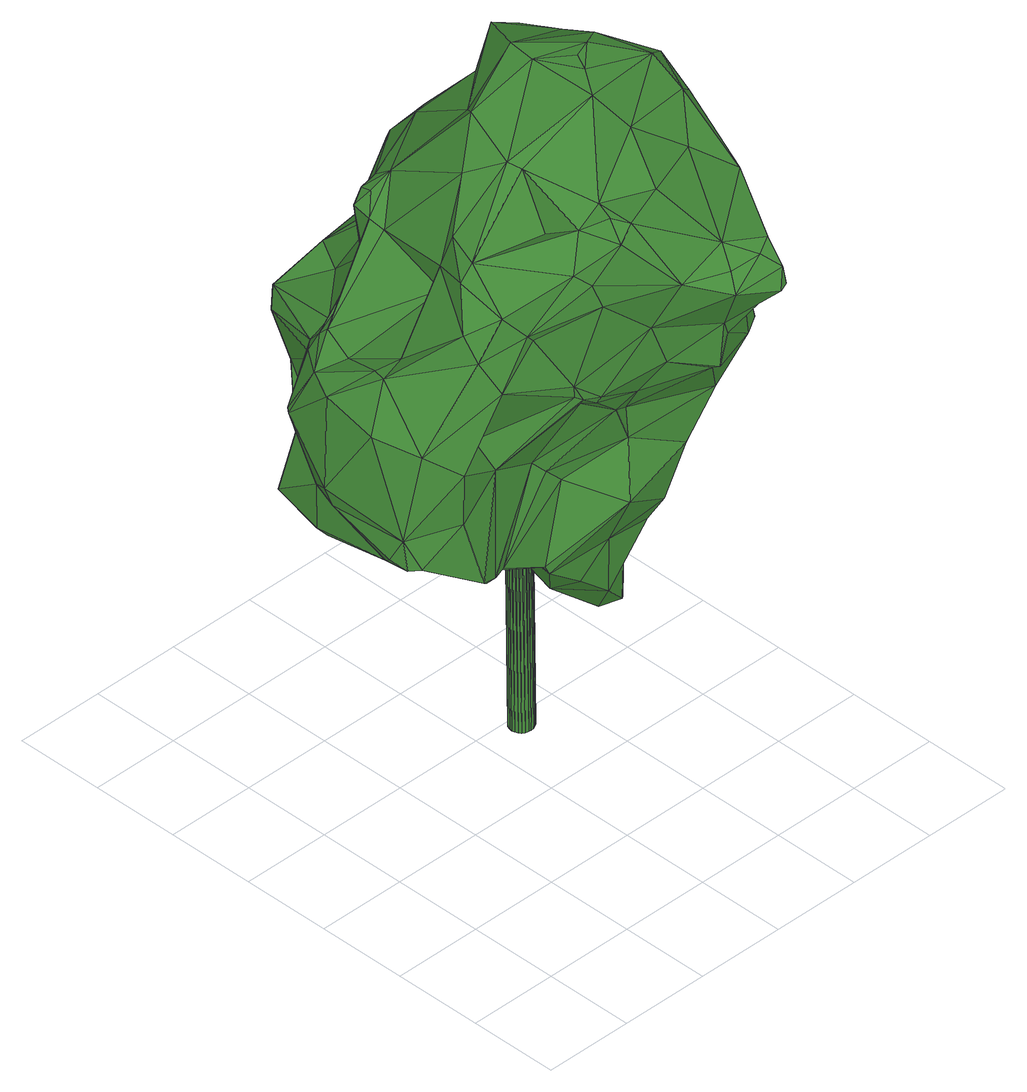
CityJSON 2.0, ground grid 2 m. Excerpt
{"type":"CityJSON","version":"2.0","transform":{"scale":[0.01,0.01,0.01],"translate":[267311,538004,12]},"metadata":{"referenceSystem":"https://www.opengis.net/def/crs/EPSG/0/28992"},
"CityObjects":{
"tree1":{"type":"SolitaryVegetationObject","attributes":{"gtid":677,"crown_width_m":8.48,"crown_median_z":22.29,"crown_r50_m":0.312,"crown_porosity":0.884,"trunk_H_m":9.84,"trunk_DBH_m":0.521,"trunk_radius_m":0.26,"trunk_base_height_m":12.45,"original_gtid":"679"},"geometry":[{"type":"Solid","lod":"3","boundaries":[[[[0,1,2]],[[3,4,5]],[[6,7,8]],[[9,10,11]],[[12,10,9]],[[13,14,15]],[[16,17,18]],[[19,20,21]],[[19,22,20]],[[23,24,25]],[[26,27,28]],[[26,28,29]],[[30,31,32]],[[33,34,35]],[[36,37,38]],[[36,38,14]],[[39,40,41]],[[42,43,29]],[[44,29,43]],[[45,43,42]],[[16,46,47]],[[48,44,45]],[[49,50,9]],[[44,43,45]],[[51,52,53]],[[54,25,55]],[[56,57,58]],[[59,60,61]],[[62,63,64]],[[65,66,56]],[[67,21,20]],[[36,23,37]],[[36,68,69]],[[15,70,71]],[[14,70,15]],[[72,73,74]],[[17,16,75]],[[62,64,27]],[[76,77,78]],[[79,1,0]],[[80,81,41]],[[82,83,84]],[[85,84,83]],[[86,87,88]],[[46,89,47]],[[90,91,92]],[[84,93,18]],[[24,94,95]],[[37,96,38]],[[97,98,99]],[[100,101,3]],[[76,102,52]],[[103,104,11]],[[105,106,107]],[[94,24,23]],[[108,109,59]],[[110,41,111]],[[112,113,114]],[[112,114,115]],[[32,87,116]],[[23,36,94]],[[117,60,118]],[[97,50,49]],[[42,119,45]],[[66,120,57]],[[74,73,79]],[[121,122,123]],[[13,68,14]],[[124,68,13]],[[113,125,114]],[[126,127,128]],[[129,121,130]],[[131,104,132]],[[133,134,16]],[[79,135,74]],[[136,137,80]],[[132,104,103]],[[107,106,61]],[[35,106,105]],[[138,101,100]],[[139,140,83]],[[85,83,140]],[[37,25,141]],[[93,107,142]],[[90,143,35]],[[105,33,35]],[[144,128,145]],[[31,87,32]],[[32,146,30]],[[147,28,63]],[[64,63,28]],[[148,149,3]],[[143,92,150]],[[90,34,151]],[[86,152,153]],[[8,153,152]],[[87,86,116]],[[154,155,10]],[[23,25,37]],[[156,157,7]],[[158,81,137]],[[30,88,31]],[[87,31,88]],[[7,6,152]],[[159,160,161]],[[124,162,68]],[[61,108,59]],[[163,116,164]],[[124,13,165]],[[139,83,134]],[[102,59,53]],[[128,135,166]],[[128,166,126]],[[29,28,42]],[[147,42,28]],[[73,8,79]],[[167,133,168]],[[97,99,54]],[[25,54,99]],[[80,137,81]],[[54,55,97]],[[5,100,3]],[[143,150,115]],[[169,148,138]],[[108,106,35]],[[133,16,168]],[[148,3,101]],[[49,9,98]],[[155,144,145]],[[99,98,170]],[[97,122,67]],[[123,122,97]],[[171,105,84]],[[85,171,84]],[[110,39,41]],[[98,97,49]],[[65,56,48]],[[65,48,46]],[[93,142,172]],[[173,172,142]],[[61,106,108]],[[109,51,53]],[[174,50,97]],[[175,176,50]],[[91,112,92]],[[32,156,146]],[[44,177,29]],[[40,178,41]],[[150,92,179]],[[82,75,134]],[[134,75,16]],[[17,75,82]],[[122,121,180]],[[2,157,181]],[[16,182,46]],[[18,17,82]],[[18,82,84]],[[183,11,104]],[[143,115,51]],[[8,1,79]],[[64,28,27]],[[184,185,173]],[[101,138,148]],[[151,186,187]],[[92,112,179]],[[71,188,15]],[[189,115,114]],[[92,143,90]],[[149,148,59]],[[61,60,107]],[[107,93,105]],[[93,84,105]],[[113,112,91]],[[165,158,136]],[[125,158,165]],[[3,149,4]],[[143,109,35]],[[108,35,109]],[[187,91,151]],[[90,151,91]],[[190,140,191]],[[187,140,190]],[[192,193,20]],[[194,119,39]],[[194,39,110]],[[179,112,150]],[[115,150,112]],[[114,71,189]],[[143,51,109]],[[195,196,197]],[[5,196,195]],[[37,141,96]],[[36,69,94]],[[59,118,60]],[[195,197,198]],[[72,154,12]],[[118,169,199]],[[199,200,166]],[[198,183,104]],[[191,111,201]],[[191,139,111]],[[139,110,111]],[[89,202,167]],[[119,133,167]],[[74,135,144]],[[128,144,135]],[[114,188,71]],[[125,188,114]],[[95,94,62]],[[95,62,27]],[[124,203,162]],[[165,203,124]],[[122,180,21]],[[38,70,14]],[[139,134,110]],[[62,94,69]],[[22,177,48]],[[48,177,44]],[[8,7,1]],[[204,205,116]],[[6,8,152]],[[25,24,206]],[[25,206,55]],[[55,206,97]],[[155,154,74]],[[0,166,135]],[[0,207,166]],[[176,208,50]],[[109,53,59]],[[163,176,204]],[[0,135,79]],[[174,20,209]],[[174,67,20]],[[22,210,192]],[[72,74,154]],[[67,174,97]],[[211,184,117]],[[210,48,58]],[[56,58,48]],[[211,117,118]],[[91,190,113]],[[187,190,91]],[[119,167,45]],[[155,74,144]],[[201,111,41]],[[201,41,81]],[[63,178,147]],[[70,161,160]],[[66,57,56]],[[116,86,164]],[[97,206,212]],[[204,116,163]],[[32,120,156]],[[156,120,157]],[[181,157,120]],[[86,153,164]],[[153,8,73]],[[153,163,164]],[[153,73,163]],[[146,152,86]],[[32,116,205]],[[213,181,120]],[[214,213,120]],[[214,120,66]],[[2,1,7]],[[2,7,157]],[[156,152,146]],[[7,152,156]],[[18,182,16]],[[138,199,169]],[[166,207,199]],[[145,128,127]],[[0,2,215]],[[216,160,78]],[[146,86,88]],[[88,30,146]],[[147,217,42]],[[178,217,147]],[[211,199,207]],[[118,199,211]],[[195,131,127]],[[160,159,78]],[[188,13,15]],[[47,168,16]],[[218,71,216]],[[218,216,189]],[[136,158,137]],[[60,142,107]],[[81,158,201]],[[145,127,131]],[[96,219,183]],[[96,141,219]],[[36,14,68]],[[220,115,189]],[[51,115,220]],[[172,221,222]],[[172,222,182]],[[206,24,212]],[[41,178,80]],[[39,119,40]],[[122,21,67]],[[71,160,216]],[[70,160,71]],[[218,189,71]],[[130,27,26]],[[159,197,196]],[[4,149,102]],[[102,149,59]],[[177,26,29]],[[223,26,177]],[[130,26,223]],[[130,223,177]],[[48,89,46]],[[196,5,224]],[[113,158,125]],[[113,190,158]],[[169,118,59]],[[169,59,148]],[[195,198,131]],[[66,65,182]],[[182,225,66]],[[18,93,172]],[[50,226,12]],[[227,126,200]],[[173,221,172]],[[85,186,151]],[[209,20,193]],[[85,228,171]],[[85,151,228]],[[35,34,90]],[[214,229,215]],[[134,133,110]],[[214,225,230]],[[62,162,203]],[[33,171,228]],[[33,105,171]],[[58,192,210]],[[192,120,193]],[[186,85,140]],[[216,77,220]],[[211,207,184]],[[213,2,181]],[[215,2,213]],[[213,214,215]],[[12,154,10]],[[13,125,165]],[[13,188,125]],[[73,226,163]],[[103,11,10]],[[159,196,78]],[[214,66,225]],[[173,231,184]],[[190,191,158]],[[191,201,158]],[[25,170,141]],[[99,170,25]],[[123,212,121]],[[228,151,34]],[[33,228,34]],[[95,212,24]],[[170,11,141]],[[141,11,219]],[[170,98,11]],[[98,9,11]],[[133,119,194]],[[133,194,110]],[[139,191,140]],[[187,186,140]],[[177,232,130]],[[199,138,200]],[[227,200,138]],[[120,233,209]],[[32,233,120]],[[197,234,198]],[[96,198,234]],[[235,80,178]],[[62,69,162]],[[162,69,68]],[[62,203,63]],[[46,182,65]],[[168,47,89]],[[168,89,167]],[[22,48,210]],[[197,159,161]],[[234,197,161]],[[234,161,96]],[[96,183,198]],[[131,198,104]],[[11,183,219]],[[203,136,235]],[[165,136,203]],[[80,235,136]],[[209,193,120]],[[134,83,82]],[[63,203,235]],[[63,235,178]],[[78,77,216]],[[76,220,77]],[[189,216,220]],[[214,230,229]],[[207,0,229]],[[207,229,184]],[[0,215,229]],[[230,185,229]],[[184,229,185]],[[48,202,89]],[[127,227,195]],[[127,126,227]],[[195,227,5]],[[230,221,185]],[[5,227,100]],[[227,138,100]],[[27,212,95]],[[21,180,19]],[[32,205,233]],[[121,212,130]],[[27,130,212]],[[97,212,123]],[[129,19,180]],[[129,22,19]],[[129,180,121]],[[142,231,173]],[[117,184,231]],[[236,174,204]],[[174,209,204]],[[236,50,174]],[[166,200,126]],[[226,50,208]],[[163,208,176]],[[226,208,163]],[[196,76,78]],[[102,76,196]],[[120,192,57]],[[57,192,58]],[[185,221,173]],[[22,192,20]],[[9,50,12]],[[102,53,52]],[[129,130,232]],[[182,18,172]],[[52,220,76]],[[51,220,52]],[[233,204,209]],[[102,196,224]],[[4,102,224]],[[45,202,48]],[[167,202,45]],[[4,224,5]],[[175,204,176]],[[233,205,204]],[[117,231,60]],[[142,60,231]],[[70,38,161]],[[96,161,38]],[[72,226,73]],[[12,226,72]],[[236,175,50]],[[175,236,204]],[[155,103,10]],[[119,217,40]],[[178,40,217]],[[42,217,119]],[[103,155,132]],[[145,132,155]],[[145,131,132]],[[225,222,230]],[[221,230,222]],[[182,222,225]],[[129,232,22]],[[22,232,177]],[[237,238,239]],[[237,239,240]],[[240,239,241]],[[240,241,242]],[[239,238,243]],[[239,243,241]],[[241,243,244]],[[241,244,242]],[[243,238,245]],[[243,245,244]],[[244,245,246]],[[244,246,242]],[[245,238,247]],[[245,247,246]],[[246,247,248]],[[246,248,242]],[[247,238,249]],[[247,249,248]],[[248,249,250]],[[248,250,242]],[[249,238,251]],[[249,251,250]],[[250,251,252]],[[250,252,242]],[[251,238,253]],[[251,253,252]],[[252,253,254]],[[252,254,242]],[[253,238,255]],[[253,255,254]],[[254,255,256]],[[254,256,242]],[[255,238,257]],[[255,257,256]],[[256,257,258]],[[256,258,242]],[[257,238,259]],[[257,259,258]],[[258,259,260]],[[258,260,242]],[[259,238,261]],[[259,261,260]],[[260,261,262]],[[260,262,242]],[[261,238,263]],[[261,263,262]],[[262,263,264]],[[262,264,242]],[[263,238,265]],[[263,265,264]],[[264,265,266]],[[264,266,242]],[[265,238,267]],[[265,267,266]],[[266,267,268]],[[266,268,242]],[[267,238,269]],[[267,269,268]],[[268,269,270]],[[268,270,242]],[[269,238,271]],[[269,271,270]],[[270,271,272]],[[270,272,242]],[[271,238,273]],[[271,273,272]],[[272,273,274]],[[272,274,242]],[[273,238,275]],[[273,275,274]],[[274,275,276]],[[274,276,242]],[[275,238,277]],[[275,277,276]],[[276,277,278]],[[276,278,242]],[[277,238,279]],[[277,279,278]],[[278,279,280]],[[278,280,242]],[[279,238,281]],[[279,281,280]],[[280,281,282]],[[280,282,242]],[[281,238,283]],[[281,283,282]],[[282,283,284]],[[282,284,242]],[[283,238,285]],[[283,285,284]],[[284,285,286]],[[284,286,242]],[[285,238,237]],[[285,237,286]],[[286,237,240]],[[286,240,242]]]]}]}
},
"vertices":[
[733,298,879],[685,337,767],[673,457,775],[707,95,1289],[675,122,1321],[606,118,1263],[647,367,606],[696,453,641],[640,341,634],[234,381,650],[375,426,820],[254,401,884],[270,397,643],[258,552,1284],[181,413,1237],[217,456,1320],[666,950,1060],[712,876,1178],[738,835,1150],[196,761,688],[342,736,653],[204,714,611],[342,878,723],[35,511,1023],[11,609,860],[43,434,813],[204,830,938],[57,754,946],[208,845,973],[259,1000,928],[633,445,346],[616,487,313],[586,586,488],[750,598,1514],[727,609,1539],[794,505,1524],[91,533,1119],[75,415,1005],[190,383,1182],[402,860,1172],[392,851,1162],[336,831,1264],[285,1022,961],[310,1016,929],[294,983,841],[354,1027,963],[595,932,978],[596,935,979],[450,949,793],[208,378,653],[268,399,640],[609,399,1506],[578,301,1430],[721,359,1419],[47,426,745],[35,461,759],[551,792,781],[564,765,766],[538,793,770],[808,310,1348],[879,441,1267],[881,500,1346],[69,696,1055],[136,750,1081],[112,754,1052],[512,812,924],[684,725,828],[199,688,590],[145,542,1131],[103,568,1112],[242,371,1268],[242,451,1356],[437,411,754],[521,312,708],[554,351,823],[678,890,1226],[475,263,1427],[455,299,1429],[437,252,1403],[679,323,758],[273,795,1285],[303,806,1305],[700,866,1230],[649,777,1322],[795,756,1278],[705,741,1470],[562,410,419],[612,487,311],[630,443,344],[463,937,991],[680,567,1598],[554,662,1590],[633,539,1616],[816,721,1245],[40,633,1049],[49,743,943],[223,352,1110],[133,570,642],[188,365,671],[68,409,745],[692,84,1245],[712,91,1247],[642,192,1329],[424,347,979],[400,315,1018],[862,585,1420],[867,562,1406],[890,540,1334],[804,440,1462],[771,424,1493],[473,908,1275],[478,905,1288],[547,598,1591],[413,625,1524],[388,505,1486],[551,441,1589],[480,483,429],[794,452,1202],[853,389,1254],[391,996,1022],[569,655,649],[93,815,697],[136,726,612],[104,724,649],[283,574,1201],[339,574,1449],[653,207,1017],[558,253,1055],[650,223,1008],[180,801,736],[157,833,787],[435,302,1013],[432,312,995],[540,926,1138],[624,916,1264],[730,295,879],[269,750,1281],[300,777,1315],[751,144,1198],[568,902,1302],[577,778,1444],[138,368,953],[792,513,1213],[738,472,1569],[546,349,901],[532,304,972],[628,437,481],[246,835,1007],[772,198,1243],[708,136,1337],[582,492,1607],[696,669,1539],[640,387,561],[538,385,571],[402,415,791],[506,334,924],[667,510,542],[704,506,662],[340,765,1347],[392,283,1313],[367,307,1336],[286,348,1214],[127,662,1075],[393,397,561],[478,400,494],[277,719,1266],[790,269,986],[411,1001,1017],[622,955,1055],[776,205,1216],[148,379,827],[744,668,1464],[740,696,1150],[833,571,1061],[243,627,585],[404,443,618],[390,411,576],[278,967,818],[297,798,1147],[598,528,1611],[157,770,662],[706,538,707],[650,779,1012],[384,322,1029],[758,437,1026],[755,511,1007],[666,752,1524],[614,773,1543],[261,521,1369],[400,477,1479],[488,710,1440],[507,865,1337],[465,763,737],[476,696,714],[423,862,1162],[515,251,1162],[533,188,1290],[412,275,1256],[379,318,1060],[785,289,1171],[671,205,1088],[335,801,1321],[409,993,962],[143,734,1096],[422,572,550],[476,558,507],[23,600,818],[834,297,985],[381,402,580],[391,630,588],[444,838,764],[781,305,1164],[88,709,771],[702,543,720],[690,677,830],[703,485,889],[410,337,1405],[361,933,1006],[391,407,1368],[230,435,949],[468,342,1434],[813,588,1053],[660,686,1046],[197,827,800],[622,147,1295],[645,708,970],[383,399,582],[654,197,1126],[733,657,1499],[721,484,920],[745,557,1017],[791,480,1180],[285,884,787],[452,583,552],[302,350,1195],[288,779,1138],[339,625,620],[522,575,46],[496,575,45],[521,582,46],[499,565,1030],[498,572,1030],[473,565,1029],[518,588,46],[496,578,1030],[514,594,46],[492,583,1030],[509,598,46],[486,588,1029],[503,600,45],[480,590,1029],[496,601,45],[473,591,1029],[489,600,45],[466,590,1029],[483,597,45],[460,587,1029],[477,593,45],[455,583,1029],[473,588,45],[451,578,1028],[471,581,44],[448,571,1028],[470,575,44],[447,565,1028],[471,568,44],[448,558,1028],[474,562,44],[451,552,1028],[478,556,44],[455,546,1028],[483,552,44],[461,542,1028],[490,550,45],[467,540,1028],[496,549,45],[474,539,1029],[503,550,45],[480,540,1029],[509,553,45],[487,542,1029],[515,557,45],[492,547,1029],[519,562,45],[496,552,1029],[521,568,46],[499,558,1029]
]}
